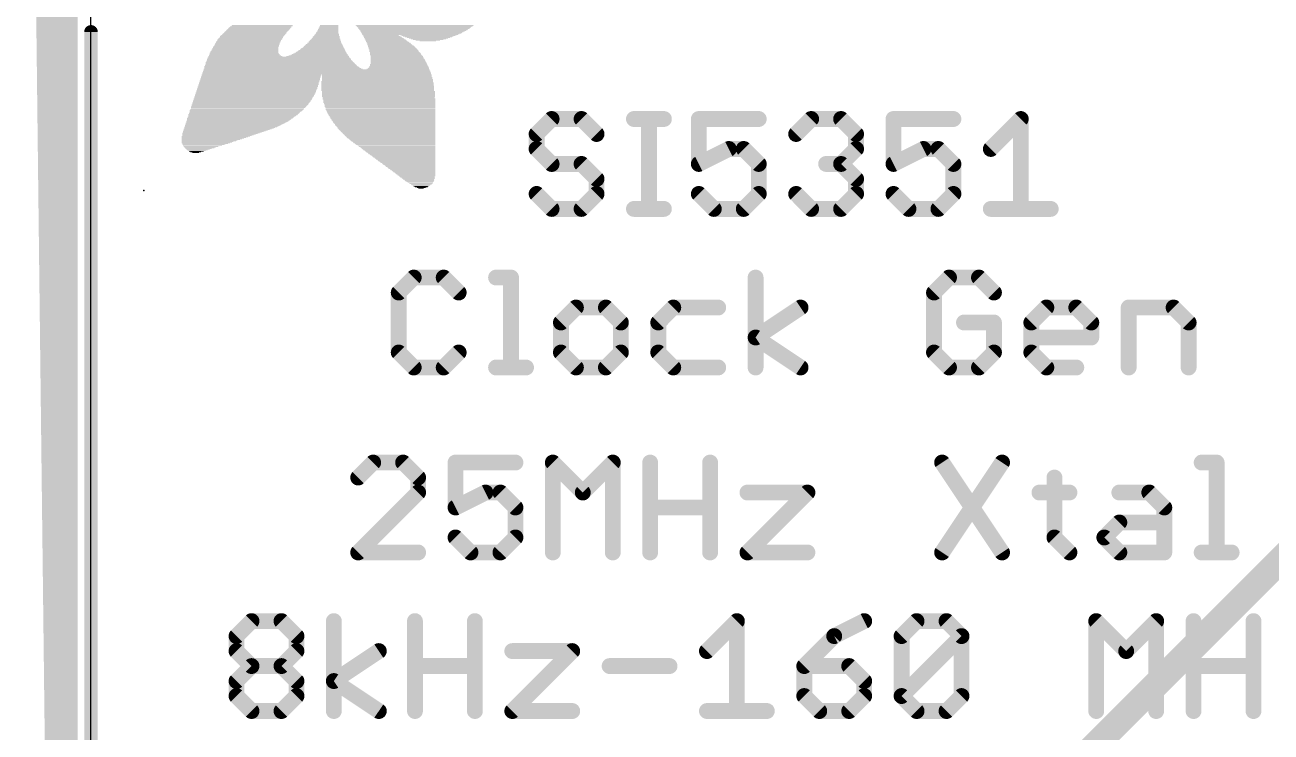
# Model space of a CAD drawing. Extents: x -5.3 to 38.6, y -12.7 to 40.8.
# Drawn here: x -0.64 to 11.34, y 5.46 to 12.26 of the extents above; entities that cross this region are included whole.
import ezdxf

# ---------------------------------------------------------------- set-up
doc = ezdxf.new("R2010")
doc.units = 0
for name, color, linetype in [('1', 12, 'CONTINUOUS'), ('16', 132, 'CONTINUOUS'), ('20', 53, 'CONTINUOUS'), ('21', 40, 'CONTINUOUS'), ('23', 53, 'CONTINUOUS'), ('47', 253, 'CONTINUOUS')]:
    doc.layers.add(name, color=color, linetype=linetype)

# ---------------------------------------------------------------- blocks, each defined once
blk = doc.blocks.new('RECT')
blk.add_solid([(-0.5, -0.5), (0.5, -0.5), (-0.5, 0.5), (0.5, 0.5)])

msp = doc.modelspace()

# ---------------------------------------------------------------- linework, layer by layer
at = {"layer": '1', "const_width": 0.254}
msp.add_lwpolyline([(-0.254, 0), (-0.508, 21.59)], dxfattribs=at)
at = {"layer": '16', "const_width": 0.254}
for points in [[(-0.254, 0), (-0.254, 21.59)], [(7.62, 3.302), (13.716, 9.398)]]:
    msp.add_lwpolyline(points, dxfattribs=at)
at = {"layer": '20'}
msp.add_line((0, 2.54), (0, 19.05), dxfattribs=at)
at = {"layer": '21', "const_width": 0.1524}
for points in [[(4.4276, 11.3545), (4.2836, 11.2105)], [(4.7157, 11.3545), (4.4276, 11.3545)], [(4.8598, 11.2105), (4.7157, 11.3545)], [(5.2191, 11.3545), (5.5072, 11.3545)], [(5.3631, 10.4902), (5.3631, 11.3545)], [(6.419, 11.3545), (5.8428, 11.3545)], [(5.8428, 11.3545), (5.8428, 10.9224)], [(6.7783, 11.2105), (6.9223, 11.3545)], [(6.9223, 11.3545), (7.2104, 11.3545)], [(7.2104, 11.3545), (7.3545, 11.2105)], [(8.29, 11.3545), (7.7138, 11.3545)], [(7.7138, 11.3545), (7.7138, 10.9224)], [(8.6493, 11.0664), (8.9374, 11.3545)], [(8.9374, 11.3545), (8.9374, 10.4902)], [(4.2836, 11.2105), (4.2836, 11.0664)], [(7.3545, 11.2105), (7.3545, 11.0664)], [(4.2836, 11.0664), (4.4276, 10.9224)], [(5.8428, 10.9224), (6.1309, 11.0664)], [(6.1309, 11.0664), (6.2749, 11.0664)], [(6.2749, 11.0664), (6.419, 10.9224)], [(7.3545, 11.0664), (7.2104, 10.9224)], [(7.7138, 10.9224), (8.0019, 11.0664)], [(8.0019, 11.0664), (8.146, 11.0664)], [(8.146, 11.0664), (8.29, 10.9224)], [(4.4276, 10.9224), (4.7157, 10.9224)], [(4.7157, 10.9224), (4.8598, 10.7783)], [(6.419, 10.9224), (6.419, 10.6343)], [(7.2104, 10.9224), (7.0664, 10.9224)], [(7.2104, 10.9224), (7.3545, 10.7783)], [(8.29, 10.9224), (8.29, 10.6343)], [(4.8598, 10.7783), (4.8598, 10.6343)], [(7.3545, 10.7783), (7.3545, 10.6343)], [(4.4276, 10.4902), (4.2836, 10.6343)], [(4.8598, 10.6343), (4.7157, 10.4902)], [(5.9868, 10.4902), (5.8428, 10.6343)], [(6.419, 10.6343), (6.2749, 10.4902)], [(6.9223, 10.4902), (6.7783, 10.6343)], [(7.3545, 10.6343), (7.2104, 10.4902)], [(7.8579, 10.4902), (7.7138, 10.6343)], [(8.29, 10.6343), (8.146, 10.4902)], [(4.7157, 10.4902), (4.4276, 10.4902)], [(5.2191, 10.4902), (5.5072, 10.4902)], [(6.2749, 10.4902), (5.9868, 10.4902)], [(7.2104, 10.4902), (6.9223, 10.4902)], [(8.146, 10.4902), (7.8579, 10.4902)], [(8.6493, 10.4902), (9.2255, 10.4902)], [(3.1023, 9.8305), (2.9582, 9.6865)], [(3.3904, 9.8305), (3.1023, 9.8305)], [(3.5345, 9.6865), (3.3904, 9.8305)], [(3.8938, 9.8305), (4.0378, 9.8305)], [(4.0378, 9.8305), (4.0378, 8.9662)], [(6.3885, 8.9662), (6.3885, 9.8305)], [(8.2477, 9.8305), (8.1036, 9.6865)], [(8.5358, 9.8305), (8.2477, 9.8305)], [(8.6798, 9.6865), (8.5358, 9.8305)], [(2.9582, 9.6865), (2.9582, 9.1103)], [(8.1036, 9.6865), (8.1036, 9.1103)], [(4.6615, 9.5424), (4.5174, 9.3984)], [(4.9496, 9.5424), (4.6615, 9.5424)], [(5.0937, 9.3984), (4.9496, 9.5424)], [(5.597, 9.5424), (5.453, 9.3984)], [(6.0292, 9.5424), (5.597, 9.5424)], [(6.3885, 9.2543), (6.8206, 9.5424)], [(9.0391, 9.3984), (9.1832, 9.5424)], [(9.1832, 9.5424), (9.4713, 9.5424)], [(9.4713, 9.5424), (9.6153, 9.3984)], [(9.9746, 8.9662), (9.9746, 9.5424)], [(9.9746, 9.5424), (10.4068, 9.5424)], [(10.4068, 9.5424), (10.5509, 9.3984)], [(4.5174, 9.3984), (4.5174, 9.1103)], [(5.0937, 9.1103), (5.0937, 9.3984)], [(5.453, 9.3984), (5.453, 9.1103)], [(8.6798, 9.3984), (8.3917, 9.3984)], [(8.6798, 9.1103), (8.6798, 9.3984)], [(9.0391, 9.1103), (9.0391, 9.3984)], [(9.6153, 9.3984), (9.6153, 9.2543)], [(10.5509, 9.3984), (10.5509, 8.9662)], [(6.8206, 8.9662), (6.3885, 9.2543)], [(9.6153, 9.2543), (9.0391, 9.2543)], [(2.9582, 9.1103), (3.1023, 8.9662)], [(3.3904, 8.9662), (3.5345, 9.1103)], [(4.5174, 9.1103), (4.6615, 8.9662)], [(4.9496, 8.9662), (5.0937, 9.1103)], [(5.453, 9.1103), (5.597, 8.9662)], [(8.1036, 9.1103), (8.2477, 8.9662)], [(8.5358, 8.9662), (8.6798, 9.1103)], [(9.1832, 8.9662), (9.0391, 9.1103)], [(3.1023, 8.9662), (3.3904, 8.9662)], [(3.8938, 8.9662), (4.1819, 8.9662)], [(4.6615, 8.9662), (4.9496, 8.9662)], [(5.597, 8.9662), (6.0292, 8.9662)], [(8.2477, 8.9662), (8.5358, 8.9662)], [(9.4713, 8.9662), (9.1832, 8.9662)], [(2.7125, 8.0525), (2.5684, 7.9085)], [(3.0006, 8.0525), (2.7125, 8.0525)], [(3.1447, 7.9085), (3.0006, 8.0525)], [(4.0802, 8.0525), (3.504, 8.0525)], [(3.504, 8.0525), (3.504, 7.6204)], [(4.4395, 7.1882), (4.4395, 8.0525)], [(4.4395, 8.0525), (4.7276, 7.7644)], [(4.7276, 7.7644), (5.0157, 8.0525)], [(5.0157, 8.0525), (5.0157, 7.1882)], [(5.375, 7.1882), (5.375, 8.0525)], [(5.9512, 8.0525), (5.9512, 7.1882)], [(8.1816, 8.0525), (8.7578, 7.1882)], [(8.7578, 8.0525), (8.1816, 7.1882)], [(10.6763, 8.0525), (10.8203, 8.0525)], [(10.8203, 8.0525), (10.8203, 7.1882)], [(3.1447, 7.7644), (3.1447, 7.9085)], [(9.2611, 7.9085), (9.2611, 7.3323)], [(2.5684, 7.1882), (3.1447, 7.7644)], [(3.504, 7.6204), (3.7921, 7.7644)], [(3.7921, 7.7644), (3.9361, 7.7644)], [(3.9361, 7.7644), (4.0802, 7.6204)], [(6.3105, 7.7644), (6.8867, 7.7644)], [(6.8867, 7.7644), (6.3105, 7.1882)], [(9.1171, 7.7644), (9.4052, 7.7644)], [(9.8848, 7.7644), (10.1729, 7.7644)], [(10.1729, 7.7644), (10.317, 7.6204)], [(4.0802, 7.6204), (4.0802, 7.3323)], [(5.375, 7.6204), (5.9512, 7.6204)], [(10.317, 7.6204), (10.317, 7.1882)], [(9.7408, 7.3323), (9.8848, 7.4763)], [(9.8848, 7.4763), (10.317, 7.4763)], [(3.648, 7.1882), (3.504, 7.3323)], [(4.0802, 7.3323), (3.9361, 7.1882)], [(9.2611, 7.3323), (9.4052, 7.1882)], [(9.8848, 7.1882), (9.7408, 7.3323)], [(3.1447, 7.1882), (2.5684, 7.1882)], [(3.9361, 7.1882), (3.648, 7.1882)], [(6.3105, 7.1882), (6.8867, 7.1882)], [(10.317, 7.1882), (9.8848, 7.1882)], [(10.6763, 7.1882), (10.9644, 7.1882)], [(1.399, 6.3845), (1.5431, 6.5285)], [(1.5431, 6.5285), (1.8312, 6.5285)], [(1.8312, 6.5285), (1.9753, 6.3845)], [(2.3346, 5.6642), (2.3346, 6.5285)], [(3.1142, 5.6642), (3.1142, 6.5285)], [(3.6904, 6.5285), (3.6904, 5.6642)], [(5.9207, 6.2404), (6.2088, 6.5285)], [(6.2088, 6.5285), (6.2088, 5.6642)], [(7.4325, 6.5285), (7.1443, 6.3845)], [(7.7918, 6.3845), (7.9358, 6.5285)], [(7.9358, 6.5285), (8.2239, 6.5285)], [(8.2239, 6.5285), (8.368, 6.3845)], [(9.6628, 5.6642), (9.6628, 6.5285)], [(9.6628, 6.5285), (9.9509, 6.2404)], [(9.9509, 6.2404), (10.239, 6.5285)], [(10.239, 6.5285), (10.239, 5.6642)], [(10.5983, 5.6642), (10.5983, 6.5285)], [(11.1745, 6.5285), (11.1745, 5.6642)], [(1.399, 6.2404), (1.399, 6.3845)], [(1.9753, 6.3845), (1.9753, 6.2404)], [(7.1443, 6.3845), (6.8562, 6.0964)], [(7.7918, 5.8083), (7.7918, 6.3845)], [(7.7918, 5.8083), (8.368, 6.3845)], [(8.368, 6.3845), (8.368, 5.8083)], [(1.5431, 6.0964), (1.399, 6.2404)], [(1.9753, 6.2404), (1.8312, 6.0964)], [(2.3346, 5.9523), (2.7667, 6.2404)], [(4.0497, 6.2404), (4.6259, 6.2404)], [(4.6259, 6.2404), (4.0497, 5.6642)], [(1.399, 5.9523), (1.5431, 6.0964)], [(1.5431, 6.0964), (1.8312, 6.0964)], [(1.8312, 6.0964), (1.9753, 5.9523)], [(3.1142, 6.0964), (3.6904, 6.0964)], [(4.9852, 6.0964), (5.5614, 6.0964)], [(6.8562, 6.0964), (6.8562, 5.8083)], [(7.2884, 6.0964), (6.8562, 6.0964)], [(7.4325, 5.9523), (7.2884, 6.0964)], [(10.5983, 6.0964), (11.1745, 6.0964)], [(1.399, 5.8083), (1.399, 5.9523)], [(1.9753, 5.9523), (1.9753, 5.8083)], [(2.7667, 5.6642), (2.3346, 5.9523)], [(7.4325, 5.8083), (7.4325, 5.9523)], [(1.5431, 5.6642), (1.399, 5.8083)], [(1.9753, 5.8083), (1.8312, 5.6642)], [(6.8562, 5.8083), (7.0003, 5.6642)], [(7.2884, 5.6642), (7.4325, 5.8083)], [(7.9358, 5.6642), (7.7918, 5.8083)], [(8.368, 5.8083), (8.2239, 5.6642)], [(1.8312, 5.6642), (1.5431, 5.6642)], [(4.0497, 5.6642), (4.6259, 5.6642)], [(5.9207, 5.6642), (6.4969, 5.6642)], [(7.0003, 5.6642), (7.2884, 5.6642)], [(8.2239, 5.6642), (7.9358, 5.6642)]]:
    msp.add_lwpolyline(points, dxfattribs=at)
at = {"layer": '21', "const_width": 0.0762}
for points in [[(4.4276, 11.3926, 1), (4.4276, 11.3164)], [(4.4546, 11.3276, 1), (4.4007, 11.3815)], [(4.7427, 11.3815, 1), (4.6888, 11.3276)], [(4.7157, 11.3164, 1), (4.7157, 11.3926)], [(5.2191, 11.3926, 1), (5.2191, 11.3164)], [(5.4012, 11.3545, 1), (5.325, 11.3545)], [(5.5072, 11.3164, 1), (5.5072, 11.3926)], [(5.8428, 11.3926, 1), (5.8428, 11.3164)], [(5.8809, 11.3545, 1), (5.8047, 11.3545)], [(6.419, 11.3164, 1), (6.419, 11.3926)], [(6.9223, 11.3926, 1), (6.9223, 11.3164)], [(6.9493, 11.3276, 1), (6.8954, 11.3815)], [(7.2374, 11.3815, 1), (7.1835, 11.3276)], [(7.2104, 11.3164, 1), (7.2104, 11.3926)], [(7.7138, 11.3926, 1), (7.7138, 11.3164)], [(7.7519, 11.3545, 1), (7.6757, 11.3545)], [(8.29, 11.3164, 1), (8.29, 11.3926)], [(8.9755, 11.3545, 1), (8.8993, 11.3545)], [(8.9644, 11.3276, 1), (8.9105, 11.3815)], [(4.2566, 11.2374, 1), (4.3105, 11.1835)], [(4.3217, 11.2105, 1), (4.2455, 11.2105)], [(4.8328, 11.1835, 1), (4.8867, 11.2374)], [(6.7513, 11.2374, 1), (6.8052, 11.1835)], [(7.3926, 11.2105, 1), (7.3164, 11.2105)], [(7.3276, 11.1835, 1), (7.3814, 11.2374)], [(4.3105, 11.0934, 1), (4.2566, 11.0395)], [(6.1309, 11.1045, 1), (6.1309, 11.0283)], [(6.1479, 11.0323, 1), (6.1138, 11.1005)], [(6.3019, 11.0934, 1), (6.248, 11.0395)], [(6.2749, 11.0283, 1), (6.2749, 11.1045)], [(7.3814, 11.0395, 1), (7.3276, 11.0934)], [(8.0019, 11.1045, 1), (8.0019, 11.0283)], [(8.0189, 11.0323, 1), (7.9849, 11.1005)], [(8.1729, 11.0934, 1), (8.119, 11.0395)], [(8.146, 11.0283, 1), (8.146, 11.1045)], [(4.2455, 11.0664, 1), (4.3217, 11.0664)], [(7.3164, 11.0664, 1), (7.3926, 11.0664)], [(8.6224, 11.0934, 1), (8.6763, 11.0395)], [(4.4276, 10.9605, 1), (4.4276, 10.8843)], [(4.4007, 10.8954, 1), (4.4546, 10.9493)], [(4.7427, 10.9493, 1), (4.6888, 10.8954)], [(4.7157, 10.8843, 1), (4.7157, 10.9605)], [(5.8257, 10.9564, 1), (5.8598, 10.8883)], [(5.8047, 10.9224, 1), (5.8809, 10.9224)], [(6.4571, 10.9224, 1), (6.3809, 10.9224)], [(6.392, 10.8954, 1), (6.4459, 10.9493)], [(7.0664, 10.9605, 1), (7.0664, 10.8843)], [(7.2374, 10.9493, 1), (7.1835, 10.8954)], [(7.1835, 10.9493, 1), (7.2374, 10.8954)], [(7.2104, 10.8843, 1), (7.2104, 10.9605)], [(7.6968, 10.9564, 1), (7.7308, 10.8883)], [(7.6757, 10.9224, 1), (7.7519, 10.9224)], [(8.3281, 10.9224, 1), (8.2519, 10.9224)], [(8.2631, 10.8954, 1), (8.317, 10.9493)], [(4.8979, 10.7783, 1), (4.8217, 10.7783)], [(4.8328, 10.7514, 1), (4.8867, 10.8053)], [(7.3926, 10.7783, 1), (7.3164, 10.7783)], [(7.3276, 10.7514, 1), (7.3814, 10.8053)], [(4.3105, 10.6612, 1), (4.2566, 10.6073)], [(4.8217, 10.6343, 1), (4.8979, 10.6343)], [(4.8867, 10.6073, 1), (4.8328, 10.6612)], [(5.8697, 10.6612, 1), (5.8158, 10.6073)], [(6.3809, 10.6343, 1), (6.4571, 10.6343)], [(6.4459, 10.6073, 1), (6.392, 10.6612)], [(6.8052, 10.6612, 1), (6.7513, 10.6073)], [(7.3164, 10.6343, 1), (7.3926, 10.6343)], [(7.3814, 10.6073, 1), (7.3276, 10.6612)], [(7.7407, 10.6612, 1), (7.6869, 10.6073)], [(8.2519, 10.6343, 1), (8.3281, 10.6343)], [(8.317, 10.6073, 1), (8.2631, 10.6612)], [(4.4276, 10.5283, 1), (4.4276, 10.4521)], [(4.4007, 10.4633, 1), (4.4546, 10.5171)], [(4.6888, 10.5171, 1), (4.7427, 10.4633)], [(4.7157, 10.4521, 1), (4.7157, 10.5283)], [(5.2191, 10.5283, 1), (5.2191, 10.4521)], [(5.5072, 10.4521, 1), (5.5072, 10.5283)], [(5.9868, 10.5283, 1), (5.9868, 10.4521)], [(5.9599, 10.4633, 1), (6.0138, 10.5171)], [(6.248, 10.5171, 1), (6.3019, 10.4633)], [(6.2749, 10.4521, 1), (6.2749, 10.5283)], [(6.9223, 10.5283, 1), (6.9223, 10.4521)], [(6.8954, 10.4633, 1), (6.9493, 10.5171)], [(7.1835, 10.5171, 1), (7.2374, 10.4633)], [(7.2104, 10.4521, 1), (7.2104, 10.5283)], [(7.8579, 10.5283, 1), (7.8579, 10.4521)], [(7.8309, 10.4633, 1), (7.8848, 10.5171)], [(8.119, 10.5171, 1), (8.1729, 10.4633)], [(8.146, 10.4521, 1), (8.146, 10.5283)], [(8.6493, 10.5283, 1), (8.6493, 10.4521)], [(9.2255, 10.4521, 1), (9.2255, 10.5283)], [(5.325, 10.4902, 1), (5.4012, 10.4902)], [(8.8993, 10.4902, 1), (8.9755, 10.4902)], [(3.1023, 9.8686, 1), (3.1023, 9.7924)], [(3.1292, 9.8036, 1), (3.0754, 9.8575)], [(3.4174, 9.8575, 1), (3.3635, 9.8036)], [(3.3904, 9.7924, 1), (3.3904, 9.8686)], [(3.8938, 9.8686, 1), (3.8938, 9.7924)], [(4.0759, 9.8305, 1), (3.9997, 9.8305)], [(4.0378, 9.7924, 1), (4.0378, 9.8686)], [(6.4266, 9.8305, 1), (6.3504, 9.8305)], [(8.2477, 9.8686, 1), (8.2477, 9.7924)], [(8.2746, 9.8036, 1), (8.2207, 9.8575)], [(8.5627, 9.8575, 1), (8.5088, 9.8036)], [(8.5358, 9.7924, 1), (8.5358, 9.8686)], [(2.9963, 9.6865, 1), (2.9201, 9.6865)], [(2.9313, 9.7134, 1), (2.9852, 9.6595)], [(3.5075, 9.6595, 1), (3.5614, 9.7134)], [(8.1417, 9.6865, 1), (8.0655, 9.6865)], [(8.0767, 9.7134, 1), (8.1305, 9.6595)], [(8.6529, 9.6595, 1), (8.7068, 9.7134)], [(4.6615, 9.5805, 1), (4.6615, 9.5043)], [(4.6884, 9.5155, 1), (4.6346, 9.5694)], [(4.9766, 9.5694, 1), (4.9227, 9.5155)], [(4.9496, 9.5043, 1), (4.9496, 9.5805)], [(5.597, 9.5805, 1), (5.597, 9.5043)], [(5.624, 9.5155, 1), (5.5701, 9.5694)], [(6.0292, 9.5043, 1), (6.0292, 9.5805)], [(6.8418, 9.5107, 1), (6.7995, 9.5741)], [(9.1832, 9.5805, 1), (9.1832, 9.5043)], [(9.2101, 9.5155, 1), (9.1562, 9.5694)], [(9.4982, 9.5694, 1), (9.4443, 9.5155)], [(9.4713, 9.5043, 1), (9.4713, 9.5805)], [(10.0127, 9.5424, 1), (9.9365, 9.5424)], [(9.9746, 9.5805, 1), (9.9746, 9.5043)], [(10.4337, 9.5694, 1), (10.3799, 9.5155)], [(10.4068, 9.5043, 1), (10.4068, 9.5805)], [(4.5555, 9.3984, 1), (4.4793, 9.3984)], [(4.4905, 9.4253, 1), (4.5444, 9.3714)], [(5.1318, 9.3984, 1), (5.0556, 9.3984)], [(5.0667, 9.3714, 1), (5.1206, 9.4253)], [(5.426, 9.4253, 1), (5.4799, 9.3714)], [(5.4911, 9.3984, 1), (5.4149, 9.3984)], [(8.3917, 9.4365, 1), (8.3917, 9.3603)], [(8.7179, 9.3984, 1), (8.6417, 9.3984)], [(8.6798, 9.3603, 1), (8.6798, 9.4365)], [(9.0772, 9.3984, 1), (9.001, 9.3984)], [(9.0122, 9.4253, 1), (9.0661, 9.3714)], [(9.6534, 9.3984, 1), (9.5772, 9.3984)], [(9.5884, 9.3714, 1), (9.6423, 9.4253)], [(10.589, 9.3984, 1), (10.5128, 9.3984)], [(10.5239, 9.3714, 1), (10.5778, 9.4253)], [(6.4096, 9.286, 1), (6.3673, 9.2226)], [(6.3673, 9.286, 1), (6.4096, 9.2226)], [(9.0391, 9.2924, 1), (9.0391, 9.2162)], [(9.5772, 9.2543, 1), (9.6534, 9.2543)], [(9.6153, 9.2162, 1), (9.6153, 9.2924)], [(2.9852, 9.1372, 1), (2.9313, 9.0833)], [(2.9201, 9.1103, 1), (2.9963, 9.1103)], [(3.5614, 9.0833, 1), (3.5075, 9.1372)], [(4.5444, 9.1372, 1), (4.4905, 9.0833)], [(4.4793, 9.1103, 1), (4.5555, 9.1103)], [(5.0556, 9.1103, 1), (5.1318, 9.1103)], [(5.1206, 9.0833, 1), (5.0667, 9.1372)], [(5.4799, 9.1372, 1), (5.426, 9.0833)], [(5.4149, 9.1103, 1), (5.4911, 9.1103)], [(8.1305, 9.1372, 1), (8.0767, 9.0833)], [(8.0655, 9.1103, 1), (8.1417, 9.1103)], [(8.6417, 9.1103, 1), (8.7179, 9.1103)], [(8.7068, 9.0833, 1), (8.6529, 9.1372)], [(9.0661, 9.1372, 1), (9.0122, 9.0833)], [(9.001, 9.1103, 1), (9.0772, 9.1103)], [(3.1023, 9.0043, 1), (3.1023, 8.9281)], [(3.0754, 8.9393, 1), (3.1292, 8.9931)], [(3.3635, 8.9931, 1), (3.4174, 8.9393)], [(3.3904, 8.9281, 1), (3.3904, 9.0043)], [(3.8938, 9.0043, 1), (3.8938, 8.9281)], [(3.9997, 8.9662, 1), (4.0759, 8.9662)], [(4.1819, 8.9281, 1), (4.1819, 9.0043)], [(4.6615, 9.0043, 1), (4.6615, 8.9281)], [(4.6346, 8.9393, 1), (4.6884, 8.9931)], [(4.9227, 8.9931, 1), (4.9766, 8.9393)], [(4.9496, 8.9281, 1), (4.9496, 9.0043)], [(5.597, 9.0043, 1), (5.597, 8.9281)], [(5.5701, 8.9393, 1), (5.624, 8.9931)], [(6.0292, 8.9281, 1), (6.0292, 9.0043)], [(6.3504, 8.9662, 1), (6.4266, 8.9662)], [(6.7995, 8.9345, 1), (6.8418, 8.9979)], [(8.2477, 9.0043, 1), (8.2477, 8.9281)], [(8.2207, 8.9393, 1), (8.2746, 8.9931)], [(8.5088, 8.9931, 1), (8.5627, 8.9393)], [(8.5358, 8.9281, 1), (8.5358, 9.0043)], [(9.1832, 9.0043, 1), (9.1832, 8.9281)], [(9.1562, 8.9393, 1), (9.2101, 8.9931)], [(9.4713, 8.9281, 1), (9.4713, 9.0043)], [(9.9365, 8.9662, 1), (10.0127, 8.9662)], [(10.5128, 8.9662, 1), (10.589, 8.9662)], [(2.7125, 8.0906, 1), (2.7125, 8.0144)], [(2.7394, 8.0256, 1), (2.6856, 8.0795)], [(3.0276, 8.0795, 1), (2.9737, 8.0256)], [(3.0006, 8.0144, 1), (3.0006, 8.0906)], [(3.504, 8.0906, 1), (3.504, 8.0144)], [(3.5421, 8.0525, 1), (3.4659, 8.0525)], [(4.0802, 8.0144, 1), (4.0802, 8.0906)], [(4.4664, 8.0795, 1), (4.4125, 8.0256)], [(4.4776, 8.0525, 1), (4.4014, 8.0525)], [(5.0538, 8.0525, 1), (4.9776, 8.0525)], [(5.0426, 8.0256, 1), (4.9888, 8.0795)], [(5.4131, 8.0525, 1), (5.3369, 8.0525)], [(5.9893, 8.0525, 1), (5.9131, 8.0525)], [(8.2133, 8.0737, 1), (8.1499, 8.0314)], [(8.7895, 8.0314, 1), (8.7261, 8.0737)], [(10.6763, 8.0906, 1), (10.6763, 8.0144)], [(10.8584, 8.0525, 1), (10.7822, 8.0525)], [(10.8203, 8.0144, 1), (10.8203, 8.0906)], [(2.5415, 7.9354, 1), (2.5954, 7.8815)], [(3.1828, 7.9085, 1), (3.1066, 7.9085)], [(3.1177, 7.8815, 1), (3.1716, 7.9354)], [(9.2992, 7.9085, 1), (9.223, 7.9085)], [(3.1066, 7.7644, 1), (3.1828, 7.7644)], [(3.1716, 7.7375, 1), (3.1177, 7.7914)], [(3.7921, 7.8025, 1), (3.7921, 7.7263)], [(3.8091, 7.7303, 1), (3.775, 7.7985)], [(3.9631, 7.7914, 1), (3.9092, 7.7375)], [(3.9361, 7.7263, 1), (3.9361, 7.8025)], [(4.7006, 7.7914, 1), (4.7545, 7.7375)], [(4.7006, 7.7375, 1), (4.7545, 7.7914)], [(6.3105, 7.8025, 1), (6.3105, 7.7263)], [(6.9137, 7.7375, 1), (6.8598, 7.7914)], [(6.8867, 7.7263, 1), (6.8867, 7.8025)], [(9.1171, 7.8025, 1), (9.1171, 7.7263)], [(9.4052, 7.7263, 1), (9.4052, 7.8025)], [(9.8848, 7.8025, 1), (9.8848, 7.7263)], [(10.1999, 7.7914, 1), (10.146, 7.7375)], [(10.1729, 7.7263, 1), (10.1729, 7.8025)], [(3.4869, 7.6544, 1), (3.521, 7.5863)], [(4.1183, 7.6204, 1), (4.0421, 7.6204)], [(4.0532, 7.5934, 1), (4.1071, 7.6473)], [(5.375, 7.6585, 1), (5.375, 7.5823)], [(5.9512, 7.5823, 1), (5.9512, 7.6585)], [(10.3551, 7.6204, 1), (10.2789, 7.6204)], [(10.29, 7.5934, 1), (10.3439, 7.6473)], [(3.4659, 7.6204, 1), (3.5421, 7.6204)], [(9.8848, 7.5144, 1), (9.8848, 7.4382)], [(9.9117, 7.4494, 1), (9.8579, 7.5033)], [(10.317, 7.4382, 1), (10.317, 7.5144)], [(3.5309, 7.3592, 1), (3.477, 7.3053)], [(4.0421, 7.3323, 1), (4.1183, 7.3323)], [(4.1071, 7.3053, 1), (4.0532, 7.3592)], [(9.2881, 7.3592, 1), (9.2342, 7.3053)], [(9.223, 7.3323, 1), (9.2992, 7.3323)], [(9.7677, 7.3592, 1), (9.7138, 7.3053)], [(9.7138, 7.3592, 1), (9.7677, 7.3053)], [(2.5684, 7.2263, 1), (2.5684, 7.1501)], [(2.5415, 7.2151, 1), (2.5954, 7.1613)], [(3.1447, 7.1501, 1), (3.1447, 7.2263)], [(3.648, 7.2263, 1), (3.648, 7.1501)], [(3.6211, 7.1613, 1), (3.675, 7.2151)], [(3.9092, 7.2151, 1), (3.9631, 7.1613)], [(3.9361, 7.1501, 1), (3.9361, 7.2263)], [(4.4014, 7.1882, 1), (4.4776, 7.1882)], [(4.9776, 7.1882, 1), (5.0538, 7.1882)], [(5.3369, 7.1882, 1), (5.4131, 7.1882)], [(5.9131, 7.1882, 1), (5.9893, 7.1882)], [(6.3105, 7.2263, 1), (6.3105, 7.1501)], [(6.2836, 7.2151, 1), (6.3375, 7.1613)], [(6.8867, 7.1501, 1), (6.8867, 7.2263)], [(8.1499, 7.2093, 1), (8.2133, 7.1671)], [(8.7261, 7.1671, 1), (8.7895, 7.2093)], [(9.3782, 7.1613, 1), (9.4321, 7.2151)], [(9.8848, 7.2263, 1), (9.8848, 7.1501)], [(9.8579, 7.1613, 1), (9.9117, 7.2151)], [(10.2789, 7.1882, 1), (10.3551, 7.1882)], [(10.317, 7.1501, 1), (10.317, 7.2263)], [(10.6763, 7.2263, 1), (10.6763, 7.1501)], [(10.7822, 7.1882, 1), (10.8584, 7.1882)], [(10.9644, 7.1501, 1), (10.9644, 7.2263)], [(1.5431, 6.5666, 1), (1.5431, 6.4904)], [(1.57, 6.5016, 1), (1.5162, 6.5555)], [(1.8582, 6.5555, 1), (1.8043, 6.5016)], [(1.8312, 6.4904, 1), (1.8312, 6.5666)], [(2.3727, 6.5285, 1), (2.2965, 6.5285)], [(3.1523, 6.5285, 1), (3.0761, 6.5285)], [(3.7285, 6.5285, 1), (3.6523, 6.5285)], [(6.2469, 6.5285, 1), (6.1707, 6.5285)], [(6.2358, 6.5016, 1), (6.1819, 6.5555)], [(7.4495, 6.4945, 1), (7.4154, 6.5626)], [(7.9358, 6.5666, 1), (7.9358, 6.4904)], [(7.9628, 6.5016, 1), (7.9089, 6.5555)], [(8.2509, 6.5555, 1), (8.197, 6.5016)], [(8.2239, 6.4904, 1), (8.2239, 6.5666)], [(9.6897, 6.5555, 1), (9.6358, 6.5016)], [(9.7009, 6.5285, 1), (9.6247, 6.5285)], [(10.2771, 6.5285, 1), (10.2009, 6.5285)], [(10.266, 6.5016, 1), (10.2121, 6.5555)], [(10.6364, 6.5285, 1), (10.5602, 6.5285)], [(11.2126, 6.5285, 1), (11.1364, 6.5285)], [(1.4371, 6.3845, 1), (1.3609, 6.3845)], [(1.3721, 6.4114, 1), (1.426, 6.3575)], [(2.0134, 6.3845, 1), (1.9372, 6.3845)], [(1.9483, 6.3575, 1), (2.0022, 6.4114)], [(7.1273, 6.4186, 1), (7.1614, 6.3504)], [(7.1713, 6.3575, 1), (7.1174, 6.4114)], [(7.7648, 6.4114, 1), (7.8187, 6.3575)], [(7.8299, 6.3845, 1), (7.7537, 6.3845)], [(8.4061, 6.3845, 1), (8.3299, 6.3845)], [(8.3949, 6.3575, 1), (8.341, 6.4114)], [(8.341, 6.3575, 1), (8.3949, 6.4114)], [(1.426, 6.2674, 1), (1.3721, 6.2135)], [(1.3609, 6.2404, 1), (1.4371, 6.2404)], [(1.9372, 6.2404, 1), (2.0134, 6.2404)], [(2.0022, 6.2135, 1), (1.9483, 6.2674)], [(2.7879, 6.2087, 1), (2.7456, 6.2721)], [(4.0497, 6.2785, 1), (4.0497, 6.2023)], [(4.6528, 6.2135, 1), (4.599, 6.2674)], [(4.6259, 6.2023, 1), (4.6259, 6.2785)], [(5.8938, 6.2674, 1), (5.9477, 6.2135)], [(9.924, 6.2674, 1), (9.9778, 6.2135)], [(9.924, 6.2135, 1), (9.9778, 6.2674)], [(1.5431, 6.1345, 1), (1.5431, 6.0583)], [(1.57, 6.0694, 1), (1.5162, 6.1233)], [(1.5162, 6.0694, 1), (1.57, 6.1233)], [(1.8582, 6.1233, 1), (1.8043, 6.0694)], [(1.8043, 6.1233, 1), (1.8582, 6.0694)], [(1.8312, 6.0583, 1), (1.8312, 6.1345)], [(3.1142, 6.1345, 1), (3.1142, 6.0583)], [(3.6904, 6.0583, 1), (3.6904, 6.1345)], [(4.9852, 6.1345, 1), (4.9852, 6.0583)], [(5.5614, 6.0583, 1), (5.5614, 6.1345)], [(6.8943, 6.0964, 1), (6.8181, 6.0964)], [(6.8562, 6.1345, 1), (6.8562, 6.0583)], [(6.8293, 6.1233, 1), (6.8832, 6.0694)], [(7.3153, 6.1233, 1), (7.2615, 6.0694)], [(7.2884, 6.0583, 1), (7.2884, 6.1345)], [(10.5983, 6.1345, 1), (10.5983, 6.0583)], [(11.1745, 6.0583, 1), (11.1745, 6.1345)], [(1.4371, 5.9523, 1), (1.3609, 5.9523)], [(1.3721, 5.9793, 1), (1.426, 5.9254)], [(2.0134, 5.9523, 1), (1.9372, 5.9523)], [(1.9483, 5.9254, 1), (2.0022, 5.9793)], [(2.3557, 5.984, 1), (2.3134, 5.9206)], [(2.3134, 5.984, 1), (2.3557, 5.9206)], [(7.4706, 5.9523, 1), (7.3944, 5.9523)], [(7.4055, 5.9254, 1), (7.4594, 5.9793)], [(1.426, 5.8352, 1), (1.3721, 5.7813)], [(2.0022, 5.7813, 1), (1.9483, 5.8352)], [(6.8832, 5.8352, 1), (6.8293, 5.7813)], [(7.4594, 5.7813, 1), (7.4055, 5.8352)], [(7.8187, 5.8352, 1), (7.7648, 5.7813)], [(7.7648, 5.8352, 1), (7.8187, 5.7813)], [(8.3949, 5.7813, 1), (8.341, 5.8352)], [(1.3609, 5.8083, 1), (1.4371, 5.8083)], [(1.9372, 5.8083, 1), (2.0134, 5.8083)], [(6.8181, 5.8083, 1), (6.8943, 5.8083)], [(7.3944, 5.8083, 1), (7.4706, 5.8083)], [(7.7537, 5.8083, 1), (7.8299, 5.8083)], [(8.3299, 5.8083, 1), (8.4061, 5.8083)], [(1.5431, 5.7023, 1), (1.5431, 5.6261)], [(1.5162, 5.6373, 1), (1.57, 5.6911)], [(1.8043, 5.6911, 1), (1.8582, 5.6373)], [(1.8312, 5.6261, 1), (1.8312, 5.7023)], [(2.2965, 5.6642, 1), (2.3727, 5.6642)], [(2.7456, 5.6325, 1), (2.7879, 5.6959)], [(3.0761, 5.6642, 1), (3.1523, 5.6642)], [(3.6523, 5.6642, 1), (3.7285, 5.6642)], [(4.0497, 5.7023, 1), (4.0497, 5.6261)], [(4.0227, 5.6911, 1), (4.0766, 5.6373)], [(4.6259, 5.6261, 1), (4.6259, 5.7023)], [(5.9207, 5.7023, 1), (5.9207, 5.6261)], [(6.1707, 5.6642, 1), (6.2469, 5.6642)], [(6.4969, 5.6261, 1), (6.4969, 5.7023)], [(7.0003, 5.7023, 1), (7.0003, 5.6261)], [(6.9733, 5.6373, 1), (7.0272, 5.6911)], [(7.2615, 5.6911, 1), (7.3153, 5.6373)], [(7.2884, 5.6261, 1), (7.2884, 5.7023)], [(7.9358, 5.7023, 1), (7.9358, 5.6261)], [(7.9089, 5.6373, 1), (7.9628, 5.6911)], [(8.197, 5.6911, 1), (8.2509, 5.6373)], [(8.2239, 5.6261, 1), (8.2239, 5.7023)], [(9.6247, 5.6642, 1), (9.7009, 5.6642)], [(10.2009, 5.6642, 1), (10.2771, 5.6642)], [(10.5602, 5.6642, 1), (10.6364, 5.6642)], [(11.1364, 5.6642, 1), (11.2126, 5.6642)]]:
    msp.add_lwpolyline(points, format="xyb", dxfattribs=at)
at = {"layer": '23'}
msp.add_point((0.508, 10.668), dxfattribs=at)
at = {"layer": '47', "const_width": 0.13}
msp.add_lwpolyline([(0, 12.192), (0, -12.618)], dxfattribs=at)
at = {"layer": '47', "const_width": 0.065}
msp.add_lwpolyline([(0.0325, 12.192, 1), (-0.0325, 12.192)], format="xyb", dxfattribs=at)

# ---------------------------------------------------------------- block references
at = {"layer": '21'}
for p, xscale, yscale in [((1.6098, 12.2174), 0.5969, 0.0064), ((1.616, 12.2238), 0.5969, 0.0063), ((1.6225, 12.2301), 0.5969, 0.0064), ((1.6288, 12.2365), 0.5969, 0.0063), ((1.632, 12.2428), 0.5905, 0.0064), ((1.6447, 12.2492), 0.5905, 0.0063), ((1.6478, 12.2555), 0.5842, 0.0064), ((2.2797, 12.2174), 0.1969, 0.0064), ((2.2829, 12.2301), 0.1905, 0.0064), ((2.2829, 12.2238), 0.1905, 0.0063), ((2.286, 12.2428), 0.1842, 0.0064), ((2.286, 12.2365), 0.1842, 0.0063), ((2.2892, 12.2555), 0.1778, 0.0064), ((2.2892, 12.2492), 0.1778, 0.0063), ((3.1115, 12.2555), 1.1366, 0.0064), ((3.1115, 12.2492), 1.124, 0.0063), ((3.1084, 12.2428), 1.1049, 0.0064), ((3.1083, 12.2365), 1.0922, 0.0063), ((3.1052, 12.2301), 1.0731, 0.0064), ((3.102, 12.2238), 1.0668, 0.0063), ((3.0988, 12.2174), 1.0478, 0.0064), ((1.5113, 12.0968), 0.616, 0.0063), ((1.5177, 12.1031), 0.6159, 0.0064), ((1.524, 12.1158), 0.616, 0.0064), ((1.5208, 12.1095), 0.6096, 0.0063), ((1.5304, 12.1222), 0.6159, 0.0063), ((1.5335, 12.1285), 0.6096, 0.0064), ((1.5399, 12.1349), 0.6096, 0.0063), ((1.5462, 12.1476), 0.6096, 0.0063), ((1.5431, 12.1412), 0.6033, 0.0064), ((1.5526, 12.1539), 0.6096, 0.0064), ((1.5557, 12.1603), 0.6033, 0.0063), ((1.5621, 12.1666), 0.6032, 0.0064), ((1.5685, 12.173), 0.6033, 0.0063), ((1.5748, 12.1793), 0.6032, 0.0064), ((1.578, 12.1857), 0.5969, 0.0063), ((1.5844, 12.192), 0.5969, 0.0064), ((1.5907, 12.1984), 0.5969, 0.0063), ((1.5971, 12.2047), 0.5969, 0.0064), ((1.6034, 12.2111), 0.5969, 0.0063), ((2.2479, 12.0968), 0.3112, 0.0063), ((2.2511, 12.1031), 0.3048, 0.0064), ((2.2511, 12.1095), 0.2921, 0.0063), ((2.2543, 12.1158), 0.2857, 0.0064), ((2.2574, 12.1222), 0.2794, 0.0063), ((2.2574, 12.1285), 0.2667, 0.0064), ((2.2606, 12.1412), 0.2604, 0.0064), ((2.2606, 12.1349), 0.2604, 0.0063), ((2.2638, 12.1476), 0.254, 0.0063), ((2.2637, 12.1539), 0.2413, 0.0064), ((2.267, 12.1666), 0.2349, 0.0064), ((2.267, 12.1603), 0.2349, 0.0063), ((2.2701, 12.173), 0.2286, 0.0063), ((2.2702, 12.1857), 0.2159, 0.0063), ((2.2702, 12.1793), 0.2159, 0.0064), ((2.2733, 12.192), 0.2096, 0.0064), ((2.2765, 12.2047), 0.2032, 0.0064), ((2.2765, 12.1984), 0.2032, 0.0063), ((2.2797, 12.2111), 0.1969, 0.0063), ((3.0988, 12.2111), 1.035, 0.0063), ((3.0956, 12.2047), 1.016, 0.0064), ((3.0893, 12.1984), 1.0033, 0.0063), ((3.0861, 12.192), 0.9842, 0.0064), ((3.0829, 12.1857), 0.9652, 0.0063), ((3.0798, 12.1793), 0.9589, 0.0064), ((3.0734, 12.173), 0.9334, 0.0063), ((3.0671, 12.1666), 0.9207, 0.0064), ((2.7845, 12.1603), 0.3429, 0.0063), ((2.7972, 12.1476), 0.3556, 0.0063), ((2.7909, 12.1539), 0.3429, 0.0064), ((2.8067, 12.1412), 0.362, 0.0064), ((2.8098, 12.1349), 0.3683, 0.0063), ((2.8194, 12.1285), 0.3746, 0.0064), ((2.8226, 12.1222), 0.381, 0.0063), ((2.8321, 12.1158), 0.3874, 0.0064), ((2.8353, 12.1095), 0.3937, 0.0063), ((2.8417, 12.1031), 0.3937, 0.0064), ((2.848, 12.0968), 0.4064, 0.0063), ((3.2449, 12.1603), 0.5397, 0.0063), ((3.2449, 12.1539), 0.5143, 0.0064), ((3.2417, 12.1476), 0.4826, 0.0063), ((3.2449, 12.1412), 0.4509, 0.0064), ((3.2449, 12.1349), 0.4127, 0.0063), ((3.2449, 12.1285), 0.3747, 0.0064), ((3.2449, 12.1222), 0.3365, 0.0063), ((3.2417, 12.1158), 0.2921, 0.0064), ((3.2385, 12.1095), 0.235, 0.0063), ((3.2385, 12.1031), 0.1588, 0.0064), ((1.47, 11.9888), 0.6604, 0.0064), ((1.4732, 11.9825), 0.6668, 0.0063), ((1.4764, 11.9761), 0.6731, 0.0064), ((1.4732, 12.0015), 0.654, 0.0064), ((1.4732, 11.9952), 0.654, 0.0063), ((1.4764, 12.0079), 0.6477, 0.0063), ((1.4796, 12.0206), 0.6413, 0.0063), ((1.4796, 12.0142), 0.6413, 0.0064), ((1.4827, 12.0333), 0.635, 0.0063), ((1.4827, 12.0269), 0.635, 0.0064), ((1.4859, 12.046), 0.6286, 0.0063), ((1.4859, 12.0396), 0.6286, 0.0064), ((1.4923, 12.0523), 0.6287, 0.0064), ((1.4955, 12.065), 0.6223, 0.0064), ((1.4955, 12.0587), 0.6223, 0.0063), ((1.5018, 12.0777), 0.6223, 0.0064), ((1.5018, 12.0714), 0.6223, 0.0063), ((1.505, 12.0841), 0.6159, 0.0063), ((1.5113, 12.0904), 0.616, 0.0064), ((2.2003, 11.9761), 0.5334, 0.0064), ((2.2035, 11.9825), 0.5143, 0.0063), ((2.2067, 11.9888), 0.4953, 0.0064), ((2.213, 11.9952), 0.4826, 0.0063), ((2.213, 12.0015), 0.4699, 0.0064), ((2.2193, 12.0079), 0.4572, 0.0063), ((2.2193, 12.0142), 0.4445, 0.0064), ((2.2257, 12.0206), 0.4318, 0.0063), ((2.2256, 12.0269), 0.4191, 0.0064), ((2.2288, 12.0333), 0.4127, 0.0063), ((2.2321, 12.0396), 0.3937, 0.0064), ((2.2352, 12.046), 0.3874, 0.0063), ((2.2352, 12.0523), 0.3746, 0.0064), ((2.2384, 12.0587), 0.3683, 0.0063), ((2.2384, 12.065), 0.3556, 0.0064), ((2.2416, 12.0714), 0.3493, 0.0063), ((2.2447, 12.0841), 0.3302, 0.0063), ((2.2447, 12.0777), 0.3302, 0.0064), ((2.2479, 12.0904), 0.3112, 0.0064), ((2.8543, 12.0904), 0.4064, 0.0064), ((2.8607, 12.0841), 0.4191, 0.0063), ((2.8702, 12.0714), 0.4254, 0.0063), ((2.8734, 12.065), 0.4318, 0.0064), ((2.8671, 12.0777), 0.4191, 0.0064), ((2.8829, 12.0587), 0.4382, 0.0063), ((2.8861, 12.0523), 0.4445, 0.0064), ((2.8893, 12.046), 0.4509, 0.0063), ((2.8956, 12.0396), 0.4508, 0.0064), ((2.8988, 12.0333), 0.4572, 0.0063), ((2.902, 12.0269), 0.4635, 0.0064), ((2.9146, 12.0015), 0.4763, 0.0064), ((2.9083, 12.0206), 0.4636, 0.0063), ((2.9115, 12.0142), 0.4699, 0.0064), ((2.9115, 12.0079), 0.4699, 0.0063), ((2.921, 11.9952), 0.4762, 0.0063), ((2.9242, 11.9888), 0.4826, 0.0064), ((2.9274, 11.9825), 0.4889, 0.0063), ((2.9274, 11.9761), 0.4889, 0.0064), ((1.8256, 11.8618), 1.4732, 0.0064), ((1.8256, 11.8681), 1.4605, 0.0063), ((1.8225, 11.8745), 1.4541, 0.0064), ((1.8129, 11.8999), 1.4224, 0.0064), ((1.8161, 11.8936), 1.4288, 0.0063), ((1.8193, 11.8872), 1.4351, 0.0064), ((1.8225, 11.8809), 1.4415, 0.0063), ((1.813, 11.9063), 1.4097, 0.0063), ((1.8098, 11.9126), 1.4033, 0.0064), ((1.8066, 11.9317), 1.3843, 0.0063), ((1.8066, 11.9253), 1.3843, 0.0064), ((1.8098, 11.919), 1.3907, 0.0063), ((1.8034, 11.9444), 1.3652, 0.0063), ((1.8066, 11.938), 1.3716, 0.0064), ((1.4827, 11.9571), 0.7112, 0.0063), ((1.8034, 11.9507), 1.3526, 0.0064), ((1.4732, 11.9698), 0.6794, 0.0063), ((1.4796, 11.9634), 0.6921, 0.0064), ((2.1781, 11.9571), 0.6033, 0.0063), ((2.1875, 11.9634), 0.5715, 0.0064), ((2.194, 11.9698), 0.5461, 0.0063), ((2.9591, 11.8618), 0.5652, 0.0064), ((2.9306, 11.9698), 0.4953, 0.0063), ((2.956, 11.8809), 0.5461, 0.0063), ((2.9591, 11.8745), 0.5524, 0.0064), ((2.9591, 11.8681), 0.5524, 0.0063), ((2.9369, 11.9634), 0.4953, 0.0064), ((2.9432, 11.9444), 0.508, 0.0063), ((2.9432, 11.938), 0.508, 0.0064), ((2.9464, 11.9317), 0.5144, 0.0063), ((2.9527, 11.9126), 0.5271, 0.0064), ((2.9527, 11.9063), 0.5271, 0.0063), ((2.9559, 11.8999), 0.5334, 0.0064), ((2.9559, 11.8936), 0.5334, 0.0063), ((2.9591, 11.8872), 0.5398, 0.0064), ((2.9401, 11.9571), 0.5017, 0.0063), ((2.9401, 11.9507), 0.5017, 0.0064), ((2.9496, 11.9253), 0.5207, 0.0064), ((2.9496, 11.919), 0.5207, 0.0063), ((1.6256, 11.7412), 1.1494, 0.0063), ((1.6288, 11.7475), 1.143, 0.0064), ((1.632, 11.7602), 1.1493, 0.0064), ((1.632, 11.7538), 1.1493, 0.0063), ((1.6383, 11.7793), 1.1494, 0.0063), ((1.6383, 11.7729), 1.1494, 0.0064), ((1.6351, 11.7666), 1.143, 0.0063), ((2.1686, 11.7983), 2.1971, 0.0064), ((2.1686, 11.7919), 2.1971, 0.0063), ((2.1686, 11.7856), 2.1971, 0.0064), ((2.1685, 11.8174), 2.1844, 0.0063), ((2.1685, 11.811), 2.1844, 0.0064), ((2.1685, 11.8047), 2.1844, 0.0063), ((1.8478, 11.8364), 1.5303, 0.0064), ((2.1686, 11.83), 2.1717, 0.0063), ((2.1686, 11.8237), 2.1717, 0.0064), ((1.8352, 11.8491), 1.4923, 0.0064), ((1.8415, 11.8428), 1.505, 0.0063), ((1.832, 11.8555), 1.4859, 0.0063), ((2.7464, 11.7793), 1.0541, 0.0063), ((2.7464, 11.7729), 1.0541, 0.0064), ((2.7464, 11.7666), 1.0541, 0.0063), ((2.7464, 11.7602), 1.0541, 0.0064), ((2.7496, 11.7538), 1.0605, 0.0063), ((2.7496, 11.7475), 1.0605, 0.0064), ((2.7496, 11.7412), 1.0605, 0.0063), ((2.9496, 11.8364), 0.5969, 0.0064), ((2.9559, 11.8428), 0.5842, 0.0063), ((2.9591, 11.8491), 0.5778, 0.0064), ((2.9591, 11.8555), 0.5652, 0.0063), ((1.5875, 11.6269), 1.1494, 0.0063), ((1.5875, 11.6205), 1.1494, 0.0064), ((1.5971, 11.6459), 1.1557, 0.0064), ((1.5938, 11.6395), 1.1493, 0.0063), ((1.5938, 11.6332), 1.1493, 0.0064), ((1.6034, 11.665), 1.1557, 0.0063), ((1.6002, 11.6586), 1.1494, 0.0064), ((1.6002, 11.6523), 1.1494, 0.0063), ((1.6098, 11.684), 1.1557, 0.0064), ((1.6066, 11.6776), 1.1493, 0.0063), ((1.6066, 11.6713), 1.1493, 0.0064), ((1.6129, 11.7031), 1.1494, 0.0063), ((1.6129, 11.6967), 1.1494, 0.0064), ((1.6129, 11.6904), 1.1494, 0.0063), ((1.6193, 11.7221), 1.1493, 0.0064), ((1.6193, 11.7157), 1.1493, 0.0063), ((1.6193, 11.7094), 1.1493, 0.0064), ((1.6256, 11.7348), 1.1494, 0.0064), ((1.6256, 11.7285), 1.1494, 0.0063), ((2.7496, 11.7157), 1.0731, 0.0063), ((2.7496, 11.7094), 1.0731, 0.0064), ((2.7528, 11.7031), 1.0795, 0.0063), ((2.7528, 11.6967), 1.0795, 0.0064), ((2.7528, 11.6904), 1.0795, 0.0063), ((2.7528, 11.684), 1.0795, 0.0064), ((2.7528, 11.6776), 1.0795, 0.0063), ((2.7559, 11.6713), 1.0858, 0.0064), ((2.7559, 11.665), 1.0858, 0.0063), ((2.7559, 11.6586), 1.0858, 0.0064), ((2.7559, 11.6523), 1.0858, 0.0063), ((2.7559, 11.6459), 1.0858, 0.0064), ((2.7559, 11.6395), 1.0858, 0.0063), ((2.7559, 11.6332), 1.0858, 0.0064), ((2.7559, 11.6269), 1.0858, 0.0063), ((2.7527, 11.7348), 1.0668, 0.0064), ((2.7527, 11.7285), 1.0668, 0.0063), ((2.7527, 11.7221), 1.0668, 0.0064), ((2.7623, 11.6205), 1.0859, 0.0064), ((1.5367, 11.5126), 1.124, 0.0063), ((1.5335, 11.5062), 1.1176, 0.0064), ((1.5335, 11.4999), 1.1176, 0.0063), ((1.5463, 11.5316), 1.1303, 0.0064), ((1.5463, 11.5252), 1.1303, 0.0063), ((1.5431, 11.5189), 1.1239, 0.0064), ((1.5557, 11.5507), 1.1367, 0.0063), ((1.5557, 11.5443), 1.1367, 0.0064), ((1.5526, 11.538), 1.1303, 0.0063), ((1.5653, 11.5697), 1.143, 0.0064), ((1.5621, 11.5633), 1.1366, 0.0063), ((1.5621, 11.557), 1.1366, 0.0064), ((1.5748, 11.5888), 1.1494, 0.0063), ((1.5716, 11.5824), 1.143, 0.0064), ((1.5716, 11.5761), 1.143, 0.0063), ((1.5812, 11.6078), 1.1493, 0.0064), ((1.5812, 11.6014), 1.1493, 0.0063), ((1.578, 11.5951), 1.143, 0.0064), ((1.5875, 11.6142), 1.1494, 0.0063), ((2.7623, 11.6142), 1.0859, 0.0063), ((2.7623, 11.6078), 1.0859, 0.0064), ((2.7623, 11.6014), 1.0859, 0.0063), ((2.7623, 11.5951), 1.0859, 0.0064), ((2.7623, 11.5888), 1.0859, 0.0063), ((2.7623, 11.5824), 1.0859, 0.0064), ((2.7623, 11.5761), 1.0859, 0.0063), ((2.7623, 11.5697), 1.0859, 0.0064), ((2.7654, 11.5633), 1.0795, 0.0063), ((2.7654, 11.557), 1.0795, 0.0064), ((2.7686, 11.5507), 1.0858, 0.0063), ((2.7686, 11.5443), 1.0858, 0.0064), ((2.7717, 11.538), 1.0795, 0.0063), ((2.7717, 11.5316), 1.0795, 0.0064), ((2.7717, 11.5252), 1.0795, 0.0063), ((2.7717, 11.5189), 1.0795, 0.0064), ((2.7717, 11.5126), 1.0795, 0.0063), ((2.775, 11.5062), 1.0731, 0.0064), ((2.775, 11.4999), 1.0731, 0.0063), ((1.4637, 11.3983), 1.0541, 0.0063), ((1.4605, 11.3919), 1.0478, 0.0064), ((1.4542, 11.3856), 1.0351, 0.0063), ((1.4509, 11.3792), 1.0287, 0.0064), ((1.4732, 11.4109), 1.0604, 0.0063), ((1.4701, 11.4046), 1.0541, 0.0064), ((1.4923, 11.4364), 1.0859, 0.0063), ((1.489, 11.43), 1.0795, 0.0064), ((1.4827, 11.4237), 1.0668, 0.0063), ((1.4796, 11.4173), 1.0605, 0.0064), ((1.5018, 11.449), 1.0922, 0.0063), ((1.4986, 11.4427), 1.0858, 0.0064), ((1.5145, 11.4745), 1.1049, 0.0063), ((1.5113, 11.4681), 1.0986, 0.0064), ((1.5113, 11.4618), 1.0986, 0.0063), ((1.505, 11.4554), 1.0859, 0.0064), ((1.5272, 11.4935), 1.1176, 0.0064), ((1.524, 11.4871), 1.1112, 0.0063), ((1.5209, 11.4808), 1.1049, 0.0064), ((2.7781, 11.4935), 1.0668, 0.0064), ((2.7781, 11.4871), 1.0668, 0.0063), ((2.7781, 11.4808), 1.0668, 0.0064), ((2.7781, 11.4745), 1.0668, 0.0063), ((2.7813, 11.4681), 1.0604, 0.0064), ((2.7813, 11.4618), 1.0604, 0.0063), ((2.7845, 11.4554), 1.0541, 0.0064), ((2.7845, 11.449), 1.0541, 0.0063), ((2.7845, 11.4427), 1.0541, 0.0064), ((2.7877, 11.4364), 1.0477, 0.0063), ((2.7877, 11.43), 1.0477, 0.0064), ((2.7908, 11.4237), 1.0414, 0.0063), ((2.7908, 11.4173), 1.0414, 0.0064), ((2.794, 11.4109), 1.035, 0.0063), ((2.794, 11.4046), 1.035, 0.0064), ((2.7972, 11.3983), 1.0287, 0.0063), ((2.7972, 11.3919), 1.0287, 0.0064), ((2.8004, 11.3856), 1.0223, 0.0063), ((2.8035, 11.3792), 1.016, 0.0064), ((1.3145, 11.2586), 0.8445, 0.0063), ((1.343, 11.2776), 0.889, 0.0064), ((1.3335, 11.2713), 0.87, 0.0063), ((1.3272, 11.2649), 0.8573, 0.0064), ((1.3653, 11.2967), 0.9207, 0.0063), ((1.3589, 11.2903), 0.908, 0.0064), ((1.3526, 11.284), 0.8953, 0.0063), ((1.3875, 11.3157), 0.9525, 0.0064), ((1.3811, 11.3094), 0.9398, 0.0063), ((1.3748, 11.303), 0.9271, 0.0064), ((1.4097, 11.3347), 0.9842, 0.0063), ((1.4034, 11.3284), 0.9715, 0.0064), ((1.397, 11.3221), 0.9588, 0.0063), ((1.4319, 11.3602), 1.016, 0.0063), ((1.4256, 11.3538), 1.0033, 0.0064), ((1.4224, 11.3475), 0.997, 0.0063), ((1.4161, 11.3411), 0.9843, 0.0064), ((1.4383, 11.3665), 1.016, 0.0064), ((1.4415, 11.3728), 1.0223, 0.0063), ((2.8035, 11.3728), 1.016, 0.0063), ((2.8067, 11.3665), 1.0096, 0.0064), ((2.8067, 11.3602), 1.0096, 0.0063), ((2.8098, 11.3538), 1.0033, 0.0064), ((2.8131, 11.3475), 0.9969, 0.0063), ((2.8131, 11.3411), 0.9969, 0.0064), ((2.8162, 11.3347), 0.9906, 0.0063), ((2.8194, 11.3284), 0.9842, 0.0064), ((2.8194, 11.3221), 0.9842, 0.0063), ((2.8226, 11.3157), 0.9779, 0.0064), ((2.8258, 11.3094), 0.9715, 0.0063), ((2.8289, 11.303), 0.9652, 0.0064), ((2.8289, 11.2967), 0.9652, 0.0063), ((2.8321, 11.2903), 0.9588, 0.0064), ((2.8353, 11.284), 0.9525, 0.0063), ((2.8384, 11.2776), 0.9461, 0.0064), ((2.8416, 11.2713), 0.9398, 0.0063), ((2.8416, 11.2649), 0.9398, 0.0064), ((2.8448, 11.2586), 0.9334, 0.0063), ((1.2002, 11.1887), 0.6541, 0.0064), ((1.1906, 11.1824), 0.635, 0.0063), ((1.1811, 11.176), 0.616, 0.0064), ((1.1716, 11.1697), 0.5969, 0.0063), ((1.1621, 11.1633), 0.5779, 0.0064), ((1.1525, 11.157), 0.5588, 0.0063), ((1.1398, 11.1506), 0.5334, 0.0064), ((1.1335, 11.1443), 0.5207, 0.0063), ((1.1208, 11.1379), 0.4953, 0.0064), ((1.251, 11.2205), 0.7429, 0.0063), ((1.2319, 11.2078), 0.7048, 0.0063), ((1.2224, 11.2014), 0.6858, 0.0064), ((1.2128, 11.1951), 0.6667, 0.0063), ((1.2415, 11.2141), 0.7239, 0.0064), ((1.2827, 11.2395), 0.7938, 0.0064), ((1.2732, 11.2332), 0.7747, 0.0063), ((1.2637, 11.2268), 0.7557, 0.0064), ((1.305, 11.2522), 0.8255, 0.0064), ((1.2954, 11.2459), 0.8064, 0.0063), ((2.8479, 11.2522), 0.9271, 0.0064), ((2.8512, 11.2459), 0.9207, 0.0063), ((2.8543, 11.2395), 0.9144, 0.0064), ((2.8575, 11.2332), 0.908, 0.0063), ((2.8607, 11.2268), 0.9017, 0.0064), ((2.8639, 11.2205), 0.8953, 0.0063), ((2.867, 11.2141), 0.889, 0.0064), ((2.8702, 11.2078), 0.8826, 0.0063), ((2.8734, 11.2014), 0.8763, 0.0064), ((2.8765, 11.1951), 0.8699, 0.0063), ((2.8797, 11.1887), 0.8636, 0.0064), ((2.8829, 11.1824), 0.8572, 0.0063), ((2.8861, 11.176), 0.8509, 0.0064), ((2.8893, 11.1697), 0.8445, 0.0063), ((2.8956, 11.1633), 0.8318, 0.0064), ((2.8988, 11.157), 0.8255, 0.0063), ((2.902, 11.1506), 0.8191, 0.0064), ((2.9051, 11.1443), 0.8128, 0.0063), ((2.9115, 11.1379), 0.8001, 0.0064), ((1.1144, 11.1316), 0.4826, 0.0063), ((1.1049, 11.1252), 0.4636, 0.0064), ((1.0858, 11.1125), 0.4127, 0.0064), ((1.0986, 11.1189), 0.4381, 0.0063), ((1.0732, 11.0998), 0.3747, 0.0064), ((1.0827, 11.1062), 0.3937, 0.0063), ((1.0636, 11.0935), 0.3429, 0.0063), ((1.0573, 11.0871), 0.3302, 0.0064), ((1.0477, 11.0808), 0.2985, 0.0063), ((1.0446, 11.0744), 0.2794, 0.0064), ((1.0351, 11.0681), 0.2477, 0.0063), ((1.0287, 11.0617), 0.2222, 0.0064), ((1.0224, 11.0554), 0.1969, 0.0063), ((1.0192, 11.049), 0.1651, 0.0064), ((1.0129, 11.0427), 0.1397, 0.0063), ((1.0065, 11.0363), 0.1016, 0.0064), ((1.0065, 11.03), 0.0635, 0.0063), ((2.9146, 11.1316), 0.7937, 0.0063), ((2.9178, 11.1252), 0.7874, 0.0064), ((2.9242, 11.1189), 0.7747, 0.0063), ((2.9274, 11.1125), 0.7683, 0.0064), ((2.9305, 11.1062), 0.762, 0.0063), ((2.9369, 11.0998), 0.7493, 0.0064), ((2.9401, 11.0935), 0.7429, 0.0063), ((2.9432, 11.0871), 0.7366, 0.0064), ((2.9496, 11.0808), 0.7239, 0.0063), ((2.9527, 11.0744), 0.7175, 0.0064), ((2.9591, 11.0681), 0.7048, 0.0063), ((2.9623, 11.0617), 0.6985, 0.0064), ((2.9655, 11.0554), 0.6921, 0.0063), ((2.9718, 11.049), 0.6794, 0.0064), ((2.975, 11.0427), 0.6731, 0.0063), ((2.9782, 11.0363), 0.6667, 0.0064), ((2.9845, 11.03), 0.654, 0.0063), ((2.9877, 11.0236), 0.6477, 0.0064), ((2.9909, 11.0173), 0.6413, 0.0063), ((2.9972, 11.0109), 0.6286, 0.0064), ((3.0004, 11.0046), 0.6223, 0.0063), ((3.0067, 10.9982), 0.6096, 0.0064), ((3.0099, 10.9919), 0.6032, 0.0063), ((3.0131, 10.9855), 0.5969, 0.0064), ((3.0194, 10.9792), 0.5842, 0.0063), ((3.0226, 10.9728), 0.5778, 0.0064), ((3.0257, 10.9665), 0.5715, 0.0063), ((3.0321, 10.9601), 0.5588, 0.0064), ((3.0353, 10.9538), 0.5524, 0.0063), ((3.0385, 10.9474), 0.5461, 0.0064), ((3.0448, 10.9411), 0.5334, 0.0063), ((3.048, 10.9347), 0.527, 0.0064), ((3.0544, 10.9284), 0.5143, 0.0063), ((3.0575, 10.922), 0.508, 0.0064), ((3.0607, 10.9157), 0.5016, 0.0063), ((3.0671, 10.9093), 0.4889, 0.0064), ((3.0702, 10.903), 0.4826, 0.0063), ((3.0734, 10.8966), 0.4762, 0.0064), ((3.0798, 10.8902), 0.4635, 0.0063), ((3.0829, 10.8839), 0.4572, 0.0064), ((3.0861, 10.8776), 0.4508, 0.0063), ((3.0925, 10.8712), 0.4381, 0.0064), ((3.0956, 10.8649), 0.4318, 0.0063), ((3.1019, 10.8585), 0.4191, 0.0064), ((3.1052, 10.8521), 0.4127, 0.0063), ((3.1083, 10.8458), 0.4064, 0.0064), ((3.1147, 10.8395), 0.3937, 0.0063), ((3.1179, 10.8331), 0.3873, 0.0064), ((3.121, 10.8268), 0.381, 0.0063), ((3.1274, 10.8204), 0.3683, 0.0064), ((3.1305, 10.814), 0.3619, 0.0063), ((3.1369, 10.8077), 0.3492, 0.0064), ((3.1369, 10.8014), 0.3366, 0.0063), ((3.1401, 10.795), 0.3302, 0.0064), ((3.1465, 10.7887), 0.3175, 0.0063), ((3.1496, 10.7823), 0.3112, 0.0064), ((3.1496, 10.7759), 0.2984, 0.0063), ((3.156, 10.7696), 0.2857, 0.0064), ((3.1591, 10.7633), 0.2794, 0.0063), ((3.1592, 10.7569), 0.2667, 0.0064), ((3.1655, 10.7506), 0.254, 0.0063), ((3.1655, 10.7442), 0.2413, 0.0064), ((3.1718, 10.7378), 0.2286, 0.0063), ((3.1719, 10.7315), 0.2159, 0.0064), ((3.175, 10.7252), 0.1968, 0.0063), ((3.1718, 10.7188), 0.1778, 0.0064), ((3.175, 10.7125), 0.1588, 0.0063), ((3.1719, 10.7061), 0.1397, 0.0064), ((3.175, 10.6997), 0.1206, 0.0063), ((3.175, 10.6934), 0.0826, 0.0064), ((3.1718, 10.6871), 0.0508, 0.0063)]:
    msp.add_blockref('RECT', p, dxfattribs=dict(at, xscale=xscale, yscale=yscale))

doc.saveas('drawing.dxf')
